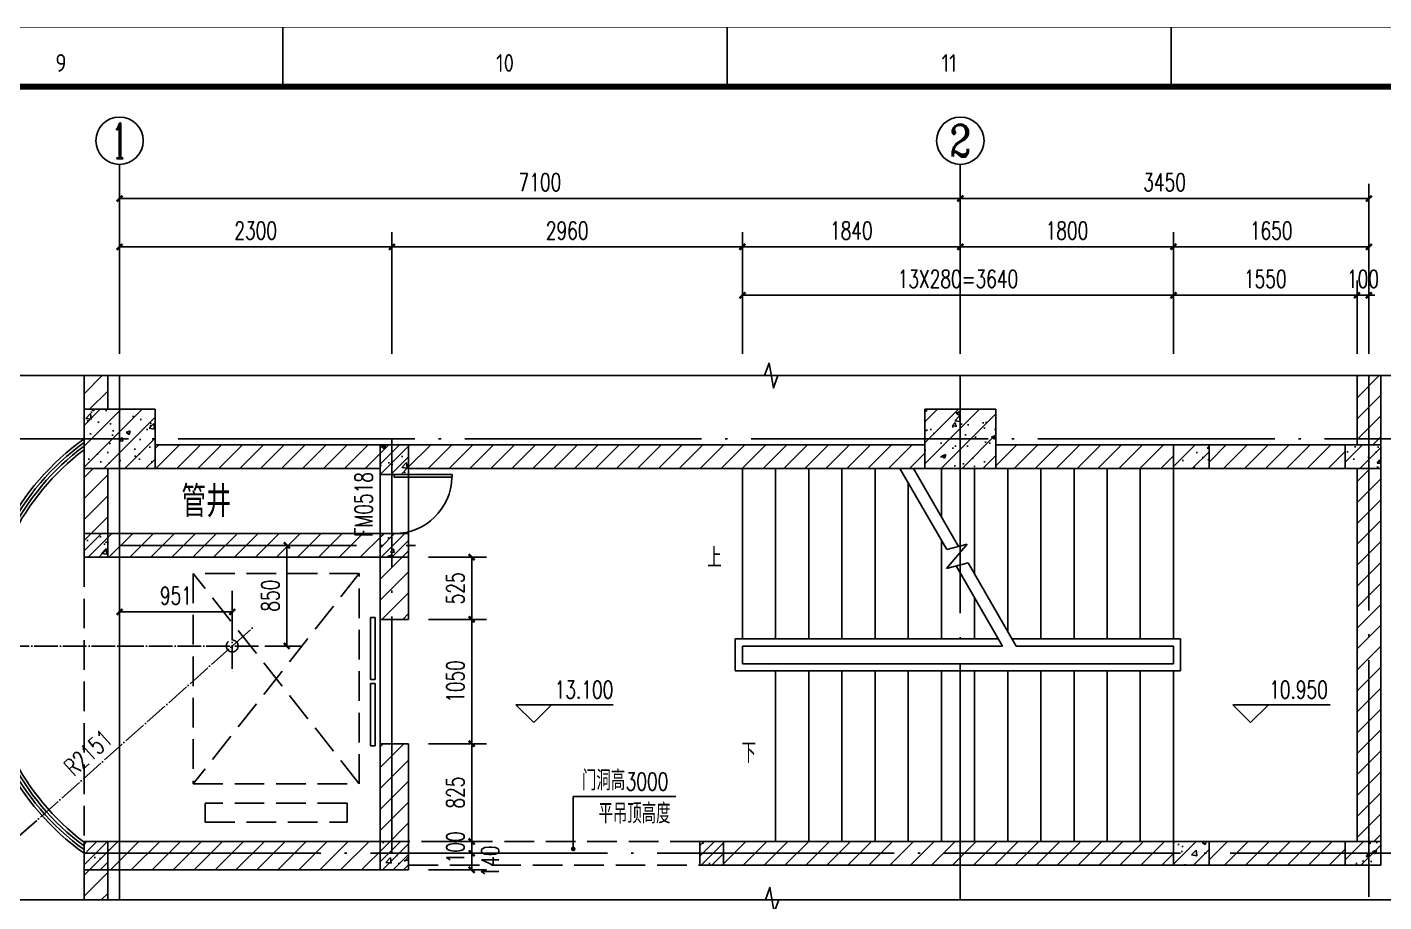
# Model space of a CAD drawing. Extents: x -59142 to 322364, y -122476 to 91021.
# Drawn here: x 171986 to 183443, y -45281 to -37894 of the extents above; entities that cross this region are included whole.
import ezdxf
from ezdxf.enums import TextEntityAlignment as Align

# ---------------------------------------------------------------- set-up
doc = ezdxf.new("R2010")
doc.units = 0
doc.header["$LTSCALE"] = 1000
doc.header["$MEASUREMENT"] = 0
doc.linetypes.add('DASH', pattern=[0.35, 0.25, -0.1])
doc.linetypes.add('DOTE', pattern=[2.42, 2, -0.2, 0.02, -0.2])
for name, color, linetype in [('AXIS', 3, 'Continuous'), ('AXIS_TEXT', 7, 'Continuous'), ('CENTRE LINE', 1, 'DOTE'), ('COLUMN', 255, 'Continuous'), ('DIM_ELEV', 3, 'Continuous'), ('DIM_LEAD', 3, 'Continuous'), ('DIM_SYMB', 3, 'Continuous'), ('DOTE', 1, 'DOTE'), ('PUB_DIM', 3, 'Continuous'), ('PUB_HATCH', 255, 'Continuous'), ('PUB_TEXT', 7, 'Continuous'), ('STAIR', 2, 'Continuous'), ('TEXT', 62, 'Continuous'), ('WALL', 255, 'Continuous'), ('WALL-PARAPET', 9, 'Continuous'), ('WINDOW', 4, 'Continuous'), ('WINDOW_TEXT', 7, 'Continuous')]:
    doc.layers.add(name, color=color, linetype=linetype)
doc.styles.add('_TCH_AXIS', font='COMPLEX', dxfattribs={"bigfont": 'GBCBIG'})
doc.styles.add('_TCH_DIM', font='SIMPLEX', dxfattribs={"bigfont": 'GBCBIG'})
doc.styles.add('_TCH_DIM_T3', font='SIMPLEX', dxfattribs={"width": 0.705882, "bigfont": 'GBCBIG'})
doc.styles.add('_TCH_WINDOW', font='SIMPLEX', dxfattribs={"bigfont": 'GBCBIG'})
doc.styles.add('HZTXT', font='geditxt.shx', dxfattribs={"width": 0.8, "bigfont": 'hztxt1.shx'})
doc.styles.get("Standard").update_dxf_attribs({"font": 'gbenor.shx', "bigfont": 'gbcbig.shx'})
doc.styles.add('TK', font='GEDITXT.SHX', dxfattribs={"width": 0.85, "height": 3.5, "bigfont": 'DXT.SHX'})
doc.dimstyles.new('_TCH_ARCH&&50', dxfattribs={"dimtxt": 148.75, "dimasz": 50, "dimexe": 125, "dimexo": 150, "dimgap": 63.125, "dimtad": 1, "dimdec": 0, "dimzin": 0, "dimdsep": 46, "dimtxsty": '_TCH_DIM_T3', "dimblk": 'ARCHTICK', "dimcen": 0.09, "dimazin": 2, "dimtfac": 1, "dimtdec": 0, "dimtix": 1, "dimtmove": 2, "dimatfit": 3, "dimfxl": 1, "dimtolj": 1, "dimtzin": 0, "dimarcsym": 0})
pattern_1 = [(45, (0, 89.76), (-88.38838, 88.38838), [])]
pattern_2 = [(45, (0, 0), (-88.38835, 88.38835), []), (50, (0, 0), (358.6301, -31.37607), [37.5, -412.5]), (355, (0, 0), (-69.3757, 376.0961), [30, -330]), (100.4514, (29.9, -2.6), (289.2547, 344.7198), [31.8701, -350.57106]), (46.1842, (0, 100), (533.6205, -82.7595), [56.25, -618.75]), (96.6356, (44.47, 93.1), (467.3314, 487.059), [47.8051, -525.8565]), (351.1842, (0, 100), (467.331, 487.0593), [45, -495]), (21, (50, 75), (298.45353, -201.30945), [37.5, -412.5]), (326, (50, 75), (121.6577, 362.575), [30, -330]), (71.4514, (74.87, 58.22), (420.1113, 161.26525), [31.8701, -350.57106]), (37.5, (0, 0), (6.07993, 166.44693), [0, -326, 0, -335, 0, -331.25]), (7.5, (0, 0), (131.53477, 197.20586), [0, -191, 0, -318.5, 0, -126.25]), (327.5, (-111.5, 0), (266.91122, -11.27744), [0, -125, 0, -390, 0, -517.5]), (317.5, (-161.5, 0), (291.59308, 50.0525), [0, -162.5, 0, -259, 0, -367.5])]

# ---------------------------------------------------------------- blocks, each defined once
blk = doc.blocks.new('GEDI_WK_A11')
at = {"color": 3}
for p, q in [((675, 584), (675, 594)), ((750, 584), (750, 594)), ((825, 584), (825, 594))]:
    blk.add_line(p, q, dxfattribs=at)
for points, const_width in [([(0, 0), (1050, 0), (1050, 594), (0, 594)], 0.1), ([(25, 10), (1040, 10), (1040, 584), (25, 584)], 1)]:
    blk.add_lwpolyline(points, close=True, dxfattribs=dict(at, const_width=const_width))
for s, p in [('9', (637.5, 588)), ('10', (712.5, 588)), ('11', (787.5, 588))]:
    blk.add_text(s, height=3, dxfattribs=at).set_placement(p, align=Align.MIDDLE)
blk = doc.blocks.new('A$C024A6866')
blk.add_blockref('GEDI_WK_A11', (0, 0))
at = {"style": 'TK', "width": 0.85}
for tag, height, p in [('PROJECTNAME', 4.75, (985, 44)), ('PHASE', 4, (1027, 44)), ('DRAWINGNAME', 4.75, (995, 31))]:
    blk.add_attdef(tag, text='', height=height, dxfattribs=at).set_placement(p, align=Align.MIDDLE_CENTER)
for tag, p, height in [('APPROVE', (872, 32.75), 3.5), ('DESIGN', (917, 32.75), 3.5), ('REVIEW1', (872, 25.75), 3.5), ('DRAW', (917, 25.75), 3.5), ('REVIEW2', (872, 18.75), 3.5), ('PROPORTION', (917, 18.75), 3.5), ('DRAWINGNUMBER', (967, 18.5), 4), ('CHECK', (872, 11.75), 3.5), ('DATE', (917, 11.75), 3.5), ('VERSION', (1033, 11.75), 3.5)]:
    blk.add_attdef(tag, p, '', height=height, dxfattribs=at)
blk = doc.blocks.new('sgdsg')
at = {"xscale": 50, "yscale": 50, "zscale": 50}
blk.add_blockref('A$C024A6866', (-52500, 0), dxfattribs=at)
blk = doc.blocks.new('_ArchTick')
at = {"color": 0, "linetype": 'ByBlock', "const_width": 0.4}
blk.add_lwpolyline([(-0.5, -0.5), (0.5, 0.5)], dxfattribs=at)
blk = doc.blocks.new('*D151')
at = {"layer": 'Defpoints', "color": 0, "transparency": 16777216}
for p in [(175226, -42370), (175740, -42370), (175226, -42895)]:
    blk.add_point(p, dxfattribs=at)
at = {"layer": 'PUB_DIM', "color": 0, "lineweight": -2, "transparency": 16777216}
for p, q in [((175376, -42370), (175865, -42370)), ((175740, -42895), (175740, -42370)), ((175376, -42895), (175865, -42895))]:
    blk.add_line(p, q, dxfattribs=at)
at = {"layer": 'PUB_DIM', "color": 0, "lineweight": -2, "transparency": 16777216, "xscale": 50, "yscale": 50, "zscale": 50}
for p, rotation in [((175740, -42370), 90), ((175740, -42895), 270)]:
    blk.add_blockref('_ArchTick', p, dxfattribs=dict(at, rotation=rotation))
at = {"layer": 'PUB_DIM', "color": 0, "transparency": 16777216, "insert": (175603, -42633), "char_height": 148.8, "attachment_point": 5, "rotation": 90, "style": '_TCH_DIM_T3'}
blk.add_mtext('\\A1;525', dxfattribs=at)
blk = doc.blocks.new('*D152')
at = {"layer": 'Defpoints', "color": 0, "transparency": 16777216}
for p in [(175226, -42895), (175740, -42895), (175226, -43945)]:
    blk.add_point(p, dxfattribs=at)
at = {"layer": 'PUB_DIM', "color": 0, "lineweight": -2, "transparency": 16777216}
for p, q in [((175376, -42895), (175865, -42895)), ((175740, -43945), (175740, -42895)), ((175376, -43945), (175865, -43945))]:
    blk.add_line(p, q, dxfattribs=at)
at = {"layer": 'PUB_DIM', "color": 0, "lineweight": -2, "transparency": 16777216, "xscale": 50, "yscale": 50, "zscale": 50}
for p, rotation in [((175740, -42895), 90), ((175740, -43945), 270)]:
    blk.add_blockref('_ArchTick', p, dxfattribs=dict(at, rotation=rotation))
at = {"layer": 'PUB_DIM', "color": 0, "transparency": 16777216, "insert": (175603, -43420), "char_height": 148.8, "attachment_point": 5, "rotation": 90, "style": '_TCH_DIM_T3'}
blk.add_mtext('\\A1;1050', dxfattribs=at)
blk = doc.blocks.new('*D153')
at = {"layer": 'Defpoints', "color": 0, "transparency": 16777216}
for p in [(175226, -43945), (175740, -43945), (175226, -44770)]:
    blk.add_point(p, dxfattribs=at)
at = {"layer": 'PUB_DIM', "color": 0, "lineweight": -2, "transparency": 16777216}
for p, q in [((175376, -43945), (175865, -43945)), ((175740, -44770), (175740, -43945)), ((175376, -44770), (175865, -44770))]:
    blk.add_line(p, q, dxfattribs=at)
at = {"layer": 'PUB_DIM', "color": 0, "lineweight": -2, "transparency": 16777216, "xscale": 50, "yscale": 50, "zscale": 50}
for p, rotation in [((175740, -43945), 90), ((175740, -44770), 270)]:
    blk.add_blockref('_ArchTick', p, dxfattribs=dict(at, rotation=rotation))
at = {"layer": 'PUB_DIM', "color": 0, "transparency": 16777216, "insert": (175603, -44358), "char_height": 148.8, "attachment_point": 5, "rotation": 90, "style": '_TCH_DIM_T3'}
blk.add_mtext('\\A1;825', dxfattribs=at)
blk = doc.blocks.new('*D154')
at = {"layer": 'Defpoints', "color": 0, "transparency": 16777216}
for p in [(175226, -44770), (175740, -44770), (175226, -44870)]:
    blk.add_point(p, dxfattribs=at)
at = {"layer": 'PUB_DIM', "color": 0, "lineweight": -2, "transparency": 16777216}
for p, q in [((175376, -44770), (175865, -44770)), ((175740, -44770), (175740, -44720)), ((175740, -44870), (175740, -44770)), ((175376, -44870), (175865, -44870)), ((175740, -44870), (175740, -44920))]:
    blk.add_line(p, q, dxfattribs=at)
at = {"layer": 'PUB_DIM', "color": 0, "lineweight": -2, "transparency": 16777216, "xscale": 50, "yscale": 50, "zscale": 50}
for p, rotation in [((175740, -44770), 270), ((175740, -44870), 90)]:
    blk.add_blockref('_ArchTick', p, dxfattribs=dict(at, rotation=rotation))
at = {"layer": 'PUB_DIM', "color": 0, "transparency": 16777216, "insert": (175603, -44820), "char_height": 148.8, "attachment_point": 5, "rotation": 90, "style": '_TCH_DIM_T3'}
blk.add_mtext('\\A1;100', dxfattribs=at)
blk = doc.blocks.new('*D155')
at = {"layer": 'Defpoints', "color": 0, "transparency": 16777216}
for p in [(175226, -44870), (175740, -44870), (175226, -45010)]:
    blk.add_point(p, dxfattribs=at)
at = {"layer": 'PUB_DIM', "color": 0, "lineweight": -2, "transparency": 16777216}
for p, q in [((175376, -44870), (175865, -44870)), ((175740, -45010), (175740, -44870)), ((175376, -45010), (175865, -45010))]:
    blk.add_line(p, q, dxfattribs=at)
at = {"layer": 'PUB_DIM', "color": 0, "lineweight": -2, "transparency": 16777216, "xscale": 50, "yscale": 50, "zscale": 50}
for p, rotation in [((175740, -44870), 90), ((175740, -45010), 270)]:
    blk.add_blockref('_ArchTick', p, dxfattribs=dict(at, rotation=rotation))
at = {"layer": 'PUB_DIM', "color": 0, "transparency": 16777216, "insert": (175896, -44940), "char_height": 148.8, "attachment_point": 5, "rotation": 90, "style": '_TCH_DIM_T3'}
blk.add_mtext('\\A1;140', dxfattribs=at)
blk = doc.blocks.new('*D613')
at = {"layer": 'Defpoints', "color": 0, "transparency": 16777216}
for p in [(173843, -42270), (174178, -42270), (173843, -43120)]:
    blk.add_point(p, dxfattribs=at)
at = {"layer": 'PUB_DIM', "color": 0, "lineweight": -2, "transparency": 16777216}
for p, q in [((173993, -42270), (174303, -42270)), ((174178, -43120), (174178, -42270)), ((173993, -43120), (174303, -43120))]:
    blk.add_line(p, q, dxfattribs=at)
at = {"layer": 'PUB_DIM', "color": 0, "lineweight": -2, "transparency": 16777216, "xscale": 50, "yscale": 50, "zscale": 50}
for p, rotation in [((174178, -42270), 90), ((174178, -43120), 270)]:
    blk.add_blockref('_ArchTick', p, dxfattribs=dict(at, rotation=rotation))
at = {"layer": 'PUB_DIM', "color": 0, "transparency": 16777216, "insert": (174040, -42695), "char_height": 148.8, "attachment_point": 5, "rotation": 90, "style": '_TCH_DIM_T3'}
blk.add_mtext('\\A1;850', dxfattribs=at)
blk = doc.blocks.new('*D614')
at = {"layer": 'Defpoints', "color": 0, "transparency": 16777216}
for p in [(172766, -42505), (173718, -42505), (173718, -42832)]:
    blk.add_point(p, dxfattribs=at)
at = {"layer": 'PUB_DIM', "color": 0, "lineweight": -2, "transparency": 16777216}
for p, q in [((172766, -42655), (172766, -42957)), ((173718, -42655), (173718, -42957)), ((172766, -42832), (173718, -42832))]:
    blk.add_line(p, q, dxfattribs=at)
at = {"layer": 'PUB_DIM', "color": 0, "lineweight": -2, "transparency": 16777216, "xscale": 50, "yscale": 50, "zscale": 50, "rotation": 180}
blk.add_blockref('_ArchTick', (172766, -42832), dxfattribs=at)
at = {"layer": 'PUB_DIM', "color": 0, "lineweight": -2, "transparency": 16777216, "xscale": 50, "yscale": 50, "zscale": 50}
blk.add_blockref('_ArchTick', (173718, -42832), dxfattribs=at)
at = {"layer": 'PUB_DIM', "color": 0, "transparency": 16777216, "insert": (173242, -42695), "char_height": 148.8, "attachment_point": 5, "style": '_TCH_DIM_T3'}
blk.add_mtext('\\A1;951', dxfattribs=at)
blk = doc.blocks.new('*D618')
at = {"layer": 'AXIS', "color": 0, "lineweight": -2, "transparency": 16777216}
for p, q in [((178026, -40652), (178026, -40033)), ((181666, -40652), (181666, -40033)), ((178026, -40158), (181666, -40158))]:
    blk.add_line(p, q, dxfattribs=at)
at = {"layer": 'Defpoints', "color": 0, "transparency": 16777216}
for p in [(181666, -40158), (178026, -40802), (181666, -40802)]:
    blk.add_point(p, dxfattribs=at)
at = {"layer": 'AXIS', "color": 0, "lineweight": -2, "transparency": 16777216, "xscale": 50, "yscale": 50, "zscale": 50, "rotation": 180}
blk.add_blockref('_ArchTick', (178026, -40158), dxfattribs=at)
at = {"layer": 'AXIS', "color": 0, "lineweight": -2, "transparency": 16777216, "xscale": 50, "yscale": 50, "zscale": 50}
blk.add_blockref('_ArchTick', (181666, -40158), dxfattribs=at)
at = {"layer": 'AXIS', "color": 0, "transparency": 16777216, "insert": (179846, -40020), "char_height": 148.75, "attachment_point": 5, "style": '_TCH_DIM_T3'}
blk.add_mtext('\\A1;13X280=3640', dxfattribs=at)
blk = doc.blocks.new('*D619')
at = {"layer": 'AXIS', "color": 0, "lineweight": -2, "transparency": 16777216}
for p, q in [((181666, -40652), (181666, -40033)), ((183216, -40652), (183216, -40033)), ((181666, -40158), (183216, -40158))]:
    blk.add_line(p, q, dxfattribs=at)
at = {"layer": 'Defpoints', "color": 0, "transparency": 16777216}
for p in [(183216, -40158), (181666, -40802), (183216, -40802)]:
    blk.add_point(p, dxfattribs=at)
at = {"layer": 'AXIS', "color": 0, "lineweight": -2, "transparency": 16777216, "xscale": 50, "yscale": 50, "zscale": 50, "rotation": 180}
blk.add_blockref('_ArchTick', (181666, -40158), dxfattribs=at)
at = {"layer": 'AXIS', "color": 0, "lineweight": -2, "transparency": 16777216, "xscale": 50, "yscale": 50, "zscale": 50}
blk.add_blockref('_ArchTick', (183216, -40158), dxfattribs=at)
at = {"layer": 'AXIS', "color": 0, "transparency": 16777216, "insert": (182441, -40020), "char_height": 148.8, "attachment_point": 5, "style": '_TCH_DIM_T3'}
blk.add_mtext('\\A1;1550', dxfattribs=at)
blk = doc.blocks.new('*D620')
at = {"layer": 'AXIS', "color": 0, "lineweight": -2, "transparency": 16777216}
for p, q in [((183216, -40652), (183216, -40033)), ((183316, -40652), (183316, -40033)), ((183216, -40158), (183166, -40158)), ((183216, -40158), (183316, -40158)), ((183316, -40158), (183366, -40158))]:
    blk.add_line(p, q, dxfattribs=at)
at = {"layer": 'Defpoints', "color": 0, "transparency": 16777216}
for p in [(183316, -40158), (183216, -40802), (183316, -40802)]:
    blk.add_point(p, dxfattribs=at)
at = {"layer": 'AXIS', "color": 0, "lineweight": -2, "transparency": 16777216, "xscale": 50, "yscale": 50, "zscale": 50}
blk.add_blockref('_ArchTick', (183216, -40158), dxfattribs=at)
at = {"layer": 'AXIS', "color": 0, "lineweight": -2, "transparency": 16777216, "xscale": 50, "yscale": 50, "zscale": 50, "rotation": 180}
blk.add_blockref('_ArchTick', (183316, -40158), dxfattribs=at)
at = {"layer": 'AXIS', "color": 0, "transparency": 16777216, "insert": (183266, -40020), "char_height": 148.8, "attachment_point": 5, "style": '_TCH_DIM_T3'}
blk.add_mtext('\\A1;100', dxfattribs=at)
blk = doc.blocks.new('*D638')
at = {"layer": 'AXIS', "color": 0, "lineweight": -2, "transparency": 16777216}
for p, q in [((172766, -40652), (172766, -39624)), ((175066, -40652), (175066, -39624)), ((172766, -39749), (175066, -39749))]:
    blk.add_line(p, q, dxfattribs=at)
at = {"layer": 'Defpoints', "color": 0, "transparency": 16777216}
for p in [(175066, -39749), (172766, -40802), (175066, -40802)]:
    blk.add_point(p, dxfattribs=at)
at = {"layer": 'AXIS', "color": 0, "lineweight": -2, "transparency": 16777216, "xscale": 50, "yscale": 50, "zscale": 50, "rotation": 180}
blk.add_blockref('_ArchTick', (172766, -39749), dxfattribs=at)
at = {"layer": 'AXIS', "color": 0, "lineweight": -2, "transparency": 16777216, "xscale": 50, "yscale": 50, "zscale": 50}
blk.add_blockref('_ArchTick', (175066, -39749), dxfattribs=at)
at = {"layer": 'AXIS', "color": 0, "transparency": 16777216, "insert": (173916, -39612), "char_height": 148.8, "attachment_point": 5, "style": '_TCH_DIM_T3'}
blk.add_mtext('\\A1;2300', dxfattribs=at)
blk = doc.blocks.new('*D639')
at = {"layer": 'AXIS', "color": 0, "lineweight": -2, "transparency": 16777216}
for p, q in [((175066, -40652), (175066, -39624)), ((178026, -40652), (178026, -39624)), ((175066, -39749), (178026, -39749))]:
    blk.add_line(p, q, dxfattribs=at)
at = {"layer": 'Defpoints', "color": 0, "transparency": 16777216}
for p in [(178026, -39749), (175066, -40802), (178026, -40802)]:
    blk.add_point(p, dxfattribs=at)
at = {"layer": 'AXIS', "color": 0, "lineweight": -2, "transparency": 16777216, "xscale": 50, "yscale": 50, "zscale": 50, "rotation": 180}
blk.add_blockref('_ArchTick', (175066, -39749), dxfattribs=at)
at = {"layer": 'AXIS', "color": 0, "lineweight": -2, "transparency": 16777216, "xscale": 50, "yscale": 50, "zscale": 50}
blk.add_blockref('_ArchTick', (178026, -39749), dxfattribs=at)
at = {"layer": 'AXIS', "color": 0, "transparency": 16777216, "insert": (176546, -39612), "char_height": 148.8, "attachment_point": 5, "style": '_TCH_DIM_T3'}
blk.add_mtext('\\A1;2960', dxfattribs=at)
blk = doc.blocks.new('*D640')
at = {"layer": 'AXIS', "color": 0, "lineweight": -2, "transparency": 16777216}
for p, q in [((178026, -40652), (178026, -39624)), ((179866, -40652), (179866, -39624)), ((178026, -39749), (179866, -39749))]:
    blk.add_line(p, q, dxfattribs=at)
at = {"layer": 'Defpoints', "color": 0, "transparency": 16777216}
for p in [(179866, -39749), (178026, -40802), (179866, -40802)]:
    blk.add_point(p, dxfattribs=at)
at = {"layer": 'AXIS', "color": 0, "lineweight": -2, "transparency": 16777216, "xscale": 50, "yscale": 50, "zscale": 50, "rotation": 180}
blk.add_blockref('_ArchTick', (178026, -39749), dxfattribs=at)
at = {"layer": 'AXIS', "color": 0, "lineweight": -2, "transparency": 16777216, "xscale": 50, "yscale": 50, "zscale": 50}
blk.add_blockref('_ArchTick', (179866, -39749), dxfattribs=at)
at = {"layer": 'AXIS', "color": 0, "transparency": 16777216, "insert": (178946, -39612), "char_height": 148.8, "attachment_point": 5, "style": '_TCH_DIM_T3'}
blk.add_mtext('\\A1;1840', dxfattribs=at)
blk = doc.blocks.new('*D641')
at = {"layer": 'AXIS', "color": 0, "lineweight": -2, "transparency": 16777216}
for p, q in [((179866, -40652), (179866, -39624)), ((181666, -40652), (181666, -39624)), ((179866, -39749), (181666, -39749))]:
    blk.add_line(p, q, dxfattribs=at)
at = {"layer": 'Defpoints', "color": 0, "transparency": 16777216}
for p in [(181666, -39749), (179866, -40802), (181666, -40802)]:
    blk.add_point(p, dxfattribs=at)
at = {"layer": 'AXIS', "color": 0, "lineweight": -2, "transparency": 16777216, "xscale": 50, "yscale": 50, "zscale": 50, "rotation": 180}
blk.add_blockref('_ArchTick', (179866, -39749), dxfattribs=at)
at = {"layer": 'AXIS', "color": 0, "lineweight": -2, "transparency": 16777216, "xscale": 50, "yscale": 50, "zscale": 50}
blk.add_blockref('_ArchTick', (181666, -39749), dxfattribs=at)
at = {"layer": 'AXIS', "color": 0, "transparency": 16777216, "insert": (180766, -39612), "char_height": 148.8, "attachment_point": 5, "style": '_TCH_DIM_T3'}
blk.add_mtext('\\A1;1800', dxfattribs=at)
blk = doc.blocks.new('*D642')
at = {"layer": 'AXIS', "color": 0, "lineweight": -2, "transparency": 16777216}
for p, q in [((181666, -40652), (181666, -39624)), ((183316, -40652), (183316, -39624)), ((181666, -39749), (183316, -39749))]:
    blk.add_line(p, q, dxfattribs=at)
at = {"layer": 'Defpoints', "color": 0, "transparency": 16777216}
for p in [(183316, -39749), (181666, -40802), (183316, -40802)]:
    blk.add_point(p, dxfattribs=at)
at = {"layer": 'AXIS', "color": 0, "lineweight": -2, "transparency": 16777216, "xscale": 50, "yscale": 50, "zscale": 50, "rotation": 180}
blk.add_blockref('_ArchTick', (181666, -39749), dxfattribs=at)
at = {"layer": 'AXIS', "color": 0, "lineweight": -2, "transparency": 16777216, "xscale": 50, "yscale": 50, "zscale": 50}
blk.add_blockref('_ArchTick', (183316, -39749), dxfattribs=at)
at = {"layer": 'AXIS', "color": 0, "transparency": 16777216, "insert": (182491, -39612), "char_height": 148.8, "attachment_point": 5, "style": '_TCH_DIM_T3'}
blk.add_mtext('\\A1;1650', dxfattribs=at)
blk = doc.blocks.new('*D643')
at = {"layer": 'AXIS', "color": 0, "lineweight": -2, "transparency": 16777216}
for p, q in [((172766, -40144), (172766, -39216)), ((179866, -40144), (179866, -39216)), ((172766, -39341), (179866, -39341))]:
    blk.add_line(p, q, dxfattribs=at)
at = {"layer": 'Defpoints', "color": 0, "transparency": 16777216}
for p in [(179866, -39341), (172766, -40294), (179866, -40294)]:
    blk.add_point(p, dxfattribs=at)
at = {"layer": 'AXIS', "color": 0, "lineweight": -2, "transparency": 16777216, "xscale": 50, "yscale": 50, "zscale": 50, "rotation": 180}
blk.add_blockref('_ArchTick', (172766, -39341), dxfattribs=at)
at = {"layer": 'AXIS', "color": 0, "lineweight": -2, "transparency": 16777216, "xscale": 50, "yscale": 50, "zscale": 50}
blk.add_blockref('_ArchTick', (179866, -39341), dxfattribs=at)
at = {"layer": 'AXIS', "color": 0, "transparency": 16777216, "insert": (176316, -39203), "char_height": 148.8, "attachment_point": 5, "style": '_TCH_DIM_T3'}
blk.add_mtext('\\A1;7100', dxfattribs=at)
blk = doc.blocks.new('*D644')
at = {"layer": 'AXIS', "color": 0, "lineweight": -2, "transparency": 16777216}
for p, q in [((179866, -40144), (179866, -39216)), ((183316, -40144), (183316, -39216)), ((179866, -39341), (183316, -39341))]:
    blk.add_line(p, q, dxfattribs=at)
at = {"layer": 'Defpoints', "color": 0, "transparency": 16777216}
for p in [(183316, -39341), (179866, -40294), (183316, -40294)]:
    blk.add_point(p, dxfattribs=at)
at = {"layer": 'AXIS', "color": 0, "lineweight": -2, "transparency": 16777216, "xscale": 50, "yscale": 50, "zscale": 50, "rotation": 180}
blk.add_blockref('_ArchTick', (179866, -39341), dxfattribs=at)
at = {"layer": 'AXIS', "color": 0, "lineweight": -2, "transparency": 16777216, "xscale": 50, "yscale": 50, "zscale": 50}
blk.add_blockref('_ArchTick', (183316, -39341), dxfattribs=at)
at = {"layer": 'AXIS', "color": 0, "transparency": 16777216, "insert": (181591, -39203), "char_height": 148.8, "attachment_point": 5, "style": '_TCH_DIM_T3'}
blk.add_mtext('\\A1;3450', dxfattribs=at)

msp = doc.modelspace()

# ---------------------------------------------------------------- hatches: boundary and pattern name
at = {"layer": 'PUB_HATCH'}
h = msp.add_hatch(dxfattribs=at)
h.set_pattern_fill('普通砖', color=256, scale=50, style=0)
h.set_pattern_definition(pattern_1)
h.paths.add_polyline_path([(172466.2, -41120.4), (172666.2, -41120.4), (172666.2, -40836), (172466.2, -40836)])
h = msp.add_hatch(dxfattribs=at)
h.set_pattern_fill('普通砖', color=256, scale=50, style=0)
h.set_pattern_definition(pattern_1)
h.paths.add_polyline_path([(183216.2, -41420.4), (183416.2, -41420.4), (183416.2, -40836), (183216.2, -40836)])
h = msp.add_hatch(dxfattribs=at)
h.set_pattern_fill('钢筋混凝土', color=256, scale=50, style=0)
h.set_pattern_definition(pattern_2)
h.paths.add_polyline_path([(172466.2, -41620.4), (173066.2, -41620.4), (173066.2, -41120.4), (172466.2, -41120.4)])
h = msp.add_hatch(dxfattribs=at)
h.set_pattern_fill('钢筋混凝土', color=256, scale=50, style=0)
h.set_pattern_definition(pattern_2)
h.paths.add_polyline_path([(179566.2, -41620.4), (180166.2, -41620.4), (180166.2, -41120.4), (179566.2, -41120.4)])
h = msp.add_hatch(dxfattribs=at)
h.set_pattern_fill('普通砖', color=256, scale=50, style=0)
h.set_pattern_definition(pattern_1)
h.paths.add_polyline_path([(173066.2, -41420.4), (173066.2, -41620.4), (172666.2, -41620.4), (174966.2, -41620.4), (175079.6, -41553.8), (175066.2, -41420.4)])
h = msp.add_hatch(dxfattribs=at)
h.set_pattern_fill('钢筋混凝土', color=256, scale=50, style=0)
h.set_pattern_definition(pattern_2)
h.paths.add_polyline_path([(174966.2, -41420.4), (174966.2, -41670.4), (175206.2, -41670.4), (175206.2, -41420.4)])
h = msp.add_hatch(dxfattribs=at)
h.set_pattern_fill('普通砖', color=256, scale=50, style=0)
h.set_pattern_definition(pattern_1)
h.paths.add_polyline_path([(179866.2, -41620.4), (179566.2, -41620.4), (179566.2, -41420.4), (175066.2, -41420.4), (175079.6, -41553.8), (175206.2, -41620.4)])
h = msp.add_hatch(dxfattribs=at)
h.set_pattern_fill('普通砖', color=256, scale=50, style=0)
h.set_pattern_definition(pattern_1)
h.paths.add_polyline_path([(181666.2, -41620.4), (181666.2, -41420.4), (180166.2, -41420.4), (180166.2, -41620.4)])
h = msp.add_hatch(dxfattribs=at)
h.set_pattern_fill('钢筋混凝土', color=256, scale=50, style=0)
h.set_pattern_definition(pattern_2)
h.paths.add_polyline_path([(181666.2, -41620.4), (181966.2, -41620.4), (181966.2, -41420.4), (181666.2, -41420.4)])
h = msp.add_hatch(dxfattribs=at)
h.set_pattern_fill('普通砖', color=256, scale=50, style=0)
h.set_pattern_definition(pattern_1)
h.paths.add_polyline_path([(183116.2, -41620.4), (183116.2, -41420.4), (181966.2, -41420.4), (181966.2, -41620.4)])
h = msp.add_hatch(dxfattribs=at)
h.set_pattern_fill('钢筋混凝土', color=256, scale=50, style=0)
h.set_pattern_definition(pattern_2)
h.paths.add_polyline_path([(183116.2, -41620.4), (183416.2, -41620.4), (183416.2, -41420.4), (183116.2, -41420.4)])
h = msp.add_hatch(dxfattribs=at)
h.set_pattern_fill('普通砖', color=256, scale=50, style=0)
h.set_pattern_definition(pattern_1)
h.paths.add_polyline_path([(174966.2, -41620.4), (174966.2, -41670.4), (175206.2, -41670.4), (175206.2, -41620.4), (175079.6, -41553.8)])
h = msp.add_hatch(dxfattribs=at)
h.set_pattern_fill('普通砖', color=256, scale=50, style=0)
h.set_pattern_definition(pattern_1)
h.paths.add_polyline_path([(172666.2, -41620.4), (172466.2, -41620.4), (172466.2, -42370.4), (172666.2, -42170.4)])
h = msp.add_hatch(dxfattribs=at)
h.set_pattern_fill('普通砖', color=256, scale=50, style=0)
h.set_pattern_definition(pattern_1)
h.paths.add_polyline_path([(183416.2, -41620.4), (183216.2, -41620.4), (183216.2, -44770.4), (183416.2, -44770.4)])
h = msp.add_hatch(dxfattribs=at)
h.set_pattern_fill('普通砖', color=256, scale=50, style=0)
h.set_pattern_definition(pattern_1)
h.paths.add_polyline_path([(172666.2, -42170.4), (172466.2, -42370.4), (174966.2, -42370.4), (175046.2, -42270.4), (174966.2, -42170.4)])
h = msp.add_hatch(dxfattribs=at)
h.set_pattern_fill('钢筋混凝土', color=256, scale=50, style=0)
h.set_pattern_definition(pattern_2)
h.paths.add_polyline_path([(172666.2, -42170.4), (172466.2, -42170.4), (172466.2, -42370.4), (172666.2, -42370.4)])
h = msp.add_hatch(dxfattribs=at)
h.set_pattern_fill('普通砖', color=256, scale=50, style=0)
h.set_pattern_definition(pattern_1)
h.paths.add_polyline_path([(175206.2, -42270.4), (175206.2, -42170.4), (174966.2, -42170.4), (175046.2, -42270.4)])
h = msp.add_hatch(dxfattribs=at)
h.set_pattern_fill('钢筋混凝土', color=256, scale=50, style=0)
h.set_pattern_definition(pattern_2)
h.paths.add_polyline_path([(175206.2, -42370.4), (175206.2, -42170.4), (174966.2, -42170.4), (174966.2, -42370.4)])
h = msp.add_hatch(dxfattribs=at)
h.set_pattern_fill('普通砖', color=256, scale=50, style=0)
h.set_pattern_definition(pattern_1)
h.paths.add_polyline_path([(174966.2, -42370.4), (174966.2, -42895.4), (175206.2, -42895.4), (175206.2, -42270.4), (175046.2, -42270.4)])
h = msp.add_hatch(dxfattribs=at)
h.set_pattern_fill('普通砖', color=256, scale=50, style=0)
h.set_pattern_definition(pattern_1)
h.paths.add_polyline_path([(175206.2, -45010.4), (175206.2, -43945.4), (174966.2, -43945.4), (174966.2, -44770.4)])
h = msp.add_hatch(dxfattribs=at)
h.set_pattern_fill('普通砖', color=256, scale=50, style=0)
h.set_pattern_definition(pattern_1)
h.paths.add_polyline_path([(175206.2, -45010.4), (174966.2, -44770.4), (172466.2, -44770.4), (172666.2, -45010.4)])
h = msp.add_hatch(dxfattribs=at)
h.set_pattern_fill('普通砖', color=256, scale=50, style=0)
h.set_pattern_definition(pattern_1)
h.paths.add_polyline_path([(172666.2, -45010.4), (172466.2, -44770.4), (172466.2, -45264), (172666.2, -45264)])
h = msp.add_hatch(dxfattribs=at)
h.set_pattern_fill('钢筋混凝土', color=256, scale=50, style=0)
h.set_pattern_definition(pattern_2)
h.paths.add_polyline_path([(172666.2, -45010.4), (172666.2, -44770.4), (172466.2, -44770.4), (172466.2, -45010.4)])
h = msp.add_hatch(dxfattribs=at)
h.set_pattern_fill('钢筋混凝土', color=256, scale=50, style=0)
h.set_pattern_definition(pattern_2)
h.paths.add_polyline_path([(174966.2, -45010.4), (175206.2, -45010.4), (175206.2, -44770.4), (174966.2, -44770.4)])
h = msp.add_hatch(dxfattribs=at)
h.set_pattern_fill('钢筋混凝土', color=256, scale=50, style=0)
h.set_pattern_definition(pattern_2)
h.paths.add_polyline_path([(177666.2, -44770.4), (177666.2, -44970.4), (177866.2, -44970.4), (177866.2, -44770.4)])
h = msp.add_hatch(dxfattribs=at)
h.set_pattern_fill('普通砖', color=256, scale=50, style=0)
h.set_pattern_definition(pattern_1)
h.paths.add_polyline_path([(181816.2, -44970.4), (181666.2, -44970.4), (181666.2, -44770.4), (177666.2, -44770.4), (177666.2, -44970.4)])
h = msp.add_hatch(dxfattribs=at)
h.set_pattern_fill('钢筋混凝土', color=256, scale=50, style=0)
h.set_pattern_definition(pattern_2)
h.paths.add_polyline_path([(181666.2, -44970.4), (181966.2, -44970.4), (181966.2, -44770.4), (181666.2, -44770.4)])
h = msp.add_hatch(dxfattribs=at)
h.set_pattern_fill('普通砖', color=256, scale=50, style=0)
h.set_pattern_definition(pattern_1)
h.paths.add_polyline_path([(181966.2, -44770.4), (181966.2, -44970.4), (181816.2, -44970.4), (183116.2, -44970.4), (183116.2, -44770.4)])
h = msp.add_hatch(dxfattribs=at)
h.set_pattern_fill('钢筋混凝土', color=256, scale=50, style=0)
h.set_pattern_definition(pattern_2)
h.paths.add_polyline_path([(183116.2, -44970.4), (183416.2, -44970.4), (183416.2, -44770.4), (183116.2, -44770.4)])

# ---------------------------------------------------------------- linework, layer by layer
at = {"layer": 'AXIS'}
for p, q in [((172766.2, -39994), (172766.2, -39052.5)), ((179866.2, -39994), (179866.2, -39052.5))]:
    msp.add_line(p, q, dxfattribs=at)
for centre in [(172766.2, -38852.5), (179866.2, -38852.5)]:
    msp.add_circle(centre, 200, dxfattribs=at)
at = {"layer": 'CENTRE LINE'}
for p, q in [((172766.2, -42270.4), (175266.2, -42270.4)), ((172466.2, -44870.4), (184152.5, -44870.4))]:
    msp.add_line(p, q, dxfattribs=at)
at = {"layer": 'CENTRE LINE', "ltscale": 0.1}
for p, q in [((171736.6, -44888.2), (173904.2, -42954)), ((173717.6, -42870.4), (173717.6, -43333.4)), ((173939.5, -43120.4), (171062, -43120.4))]:
    msp.add_line(p, q, dxfattribs=at)
at = {"layer": 'CENTRE LINE'}
for points in [[(183316.2, -45239), (183316.2, -40836)], [(175066.2, -44870.4), (175066.2, -41370.4)]]:
    msp.add_lwpolyline(points, dxfattribs=at)
at = {"layer": 'CENTRE LINE', "ltscale": 0.1}
msp.add_circle((173717.6, -43120.4), 50, dxfattribs=at)
at = {"layer": 'COLUMN'}
for p, q in [((173066.2, -41120.4), (172466.2, -41120.4)), ((172466.2, -41120.4), (172466.2, -41620.4)), ((173066.2, -41620.4), (173066.2, -41120.4)), ((180166.2, -41120.4), (179566.2, -41120.4)), ((179566.2, -41120.4), (179566.2, -41620.4)), ((180166.2, -41620.4), (180166.2, -41120.4)), ((174966.2, -41420.4), (174966.2, -41670.4)), ((175206.2, -41420.4), (174966.2, -41420.4)), ((175206.2, -41670.4), (175206.2, -41420.4)), ((181966.2, -41420.4), (181666.2, -41420.4)), ((181666.2, -41420.4), (181666.2, -41620.4)), ((181966.2, -41620.4), (181966.2, -41420.4)), ((183416.2, -41420.4), (183116.2, -41420.4)), ((183116.2, -41420.4), (183116.2, -41620.4)), ((183416.2, -41620.4), (183416.2, -41420.4)), ((172466.2, -41620.4), (173066.2, -41620.4)), ((174966.2, -41670.4), (175206.2, -41670.4)), ((179566.2, -41620.4), (180166.2, -41620.4)), ((181666.2, -41620.4), (181966.2, -41620.4)), ((183116.2, -41620.4), (183416.2, -41620.4)), ((172666.2, -42170.4), (172466.2, -42170.4)), ((172466.2, -42170.4), (172466.2, -42370.4)), ((172666.2, -42370.4), (172666.2, -42170.4)), ((175206.2, -42170.4), (174966.2, -42170.4)), ((174966.2, -42170.4), (174966.2, -42370.4)), ((175206.2, -42370.4), (175206.2, -42170.4)), ((172466.2, -42370.4), (172666.2, -42370.4)), ((174966.2, -42370.4), (175206.2, -42370.4)), ((172666.2, -44770.4), (172466.2, -44770.4)), ((172466.2, -44770.4), (172466.2, -45010.4)), ((172666.2, -45010.4), (172666.2, -44770.4)), ((175206.2, -44770.4), (174966.2, -44770.4)), ((174966.2, -44770.4), (174966.2, -45010.4)), ((175206.2, -45010.4), (175206.2, -44770.4)), ((177666.2, -44770.4), (177666.2, -44970.4)), ((177866.2, -44770.4), (177666.2, -44770.4)), ((177866.2, -44970.4), (177866.2, -44770.4)), ((181966.2, -44770.4), (181666.2, -44770.4)), ((181666.2, -44770.4), (181666.2, -44970.4)), ((181966.2, -44970.4), (181966.2, -44770.4)), ((183416.2, -44770.4), (183116.2, -44770.4)), ((183116.2, -44770.4), (183116.2, -44970.4)), ((183416.2, -44970.4), (183416.2, -44770.4)), ((172466.2, -45010.4), (172666.2, -45010.4)), ((174966.2, -45010.4), (175206.2, -45010.4)), ((177666.2, -44970.4), (177866.2, -44970.4)), ((181666.2, -44970.4), (181966.2, -44970.4)), ((183116.2, -44970.4), (183416.2, -44970.4))]:
    msp.add_line(p, q, dxfattribs=at)
at = {"layer": 'DIM_ELEV'}
for p, q in [((176264.1, -43765.5), (176114.1, -43615.5)), ((176114.1, -43615.5), (176935.6, -43615.5)), ((176264.1, -43765.5), (176414.1, -43615.5)), ((182318, -43765.5), (182168, -43615.5)), ((182168, -43615.5), (182989.5, -43615.5)), ((182318, -43765.5), (182468, -43615.5))]:
    msp.add_line(p, q, dxfattribs=at)
at = {"layer": 'DIM_LEAD'}
for p, q in [((176597, -44833.2), (176597, -44391.5)), ((176597, -44391.5), (177462.9, -44391.5))]:
    msp.add_line(p, q, dxfattribs=at)
at = {"layer": 'DIM_LEAD', "const_width": 20}
msp.add_lwpolyline([(176597, -44843.2, 1), (176597, -44823.2, 1)], format="xyb", close=True, dxfattribs=at)
at = {"layer": 'DIM_SYMB'}
for points in [[(172085, -40836), (178212.5, -40836), (178250.7, -40731), (178287.7, -40941), (178325, -40836), (184452.5, -40836)], [(172100, -45264), (178220, -45264), (178258.2, -45159), (178295.2, -45369), (178332.5, -45264), (184452.5, -45264)]]:
    msp.add_lwpolyline(points, dxfattribs=at)
for points in [[(177886.2, -42370.4, 0, 0, 0), (179556.2, -42370.4, 40, 0, 0), (179706.2, -42370.4, 0, 0, 0)], [(178166.2, -44020.4, 0, 0, 0), (182441.2, -44020.4, 0, 0, 0), (182441.2, -42370.4, 0, 0, 0), (180136.2, -42370.4, 40, 0, 0), (179986.2, -42370.4, 0, 0, 0)]]:
    msp.add_lwpolyline(points, format="xyseb", dxfattribs=at)
at = {"layer": 'DOTE'}
msp.add_line((170840.8, -41370.4), (184152.5, -41370.4), dxfattribs=at)
for points in [[(172766.2, -45264), (172766.2, -40836)], [(179866.2, -45264), (179866.2, -40836)]]:
    msp.add_lwpolyline(points, dxfattribs=at)
at = {"layer": 'PUB_DIM'}
msp.add_lwpolyline([(172766.2, -43969.4, 0, 0, 0), (172187, -44486.2, 33, 0, 0), (172112.4, -44552.8, 0, 0, 0)], format="xyseb", dxfattribs=at)
at = {"layer": 'STAIR'}
for p, q in [((178026.2, -41620.4), (179355.5, -41620.4)), ((178026.2, -41620.4), (178026.2, -43060.4)), ((178306.2, -41620.4), (178306.2, -43060.4)), ((178586.2, -41620.4), (178586.2, -43060.4)), ((178866.2, -41620.4), (178866.2, -43060.4)), ((179146.2, -41620.4), (179146.2, -43060.4)), ((179355.5, -41620.4), (179751.3, -42306)), ((179471, -41620.4), (181666.2, -41620.4)), ((179471, -41620.4), (179851.3, -42279.2)), ((179706.2, -41620.4), (179706.2, -42027.9)), ((179986.2, -41620.4), (179986.2, -42512.9)), ((180266.2, -41620.4), (180266.2, -42997.9)), ((180546.2, -41620.4), (180546.2, -43060.4)), ((180826.2, -41620.4), (180826.2, -43060.4)), ((181106.2, -41620.4), (181106.2, -43060.4)), ((181386.2, -41620.4), (181386.2, -43060.4)), ((181666.2, -41620.4), (181666.2, -43060.4)), ((183216.2, -41620.4), (181666.2, -41620.4)), ((181666.2, -41620.4), (181666.2, -43060.4)), ((183216.2, -44770.4), (183216.2, -41620.4)), ((179426.2, -41743), (179426.2, -43060.4)), ((179706.2, -42227.9), (179706.2, -43060.4)), ((179923.7, -42259.8), (179750.8, -42465.9)), ((179751.3, -42306), (179923.7, -42259.8)), ((172766.2, -42370.7), (172766.2, -44770.4)), ((179750.8, -42465.9), (179931.2, -42417.6)), ((179831.2, -42444.3), (180221.5, -43120.4)), ((179931.2, -42417.6), (180337, -43120.4)), ((179986.2, -42712.9), (179986.2, -43060.4)), ((177966.2, -43330.4), (177966.2, -43060.4)), ((177966.2, -43060.4), (180186.9, -43060.4)), ((180302.3, -43060.4), (181726.2, -43060.4)), ((181726.2, -43060.4), (181726.2, -43330.4)), ((178026.2, -43120.4), (180221.5, -43120.4)), ((178026.2, -43270.4), (178026.2, -43120.4)), ((178026.2, -43120.4), (180221.5, -43120.4)), ((178026.2, -43270.4), (178026.2, -43120.4)), ((180337, -43120.4), (181666.2, -43120.4)), ((180337, -43120.4), (181666.2, -43120.4)), ((181666.2, -43120.4), (181666.2, -43270.4)), ((181666.2, -43120.4), (181666.2, -43270.4)), ((181666.2, -43270.4), (178026.2, -43270.4)), ((181666.2, -43270.4), (178306.2, -43270.4)), ((181726.2, -43330.4), (177966.2, -43330.4)), ((178306.2, -44770.4), (178306.2, -43330.4)), ((178586.2, -44770.4), (178586.2, -43330.4)), ((178866.2, -44770.4), (178866.2, -43330.4)), ((179146.2, -44770.4), (179146.2, -43330.4)), ((179426.2, -44770.4), (179426.2, -43330.4)), ((179706.2, -44770.4), (179706.2, -43330.4)), ((179986.2, -44770.4), (179986.2, -43330.4)), ((180266.2, -44770.4), (180266.2, -43330.4)), ((180546.2, -44770.4), (180546.2, -43330.4)), ((180826.2, -44770.4), (180826.2, -43330.4)), ((181106.2, -44770.4), (181106.2, -43330.4)), ((181386.2, -44770.4), (181386.2, -43330.4)), ((181666.2, -44770.4), (181666.2, -43330.4)), ((181666.2, -43330.4), (181666.2, -44770.4)), ((181666.2, -44770.4), (178306.2, -44770.4)), ((181966.2, -44770.4), (183116.2, -44770.4))]:
    msp.add_line(p, q, dxfattribs=at)
at = {"layer": 'STAIR', "color": 251, "linetype": 'DASH'}
msp.add_line((172466.2, -42370.7), (172466.2, -44770.4), dxfattribs=at)
at = {"layer": 'STAIR', "linetype": 'DASH'}
for p, q in [((174788.7, -42507.9), (173388.7, -42507.9)), ((173388.7, -42507.9), (173388.7, -44283.5)), ((174788.7, -44283.5), (173388.7, -42507.9)), ((174788.7, -42507.9), (173388.7, -44283.5)), ((174788.7, -44283.5), (174788.7, -42507.9)), ((173388.7, -44283.5), (174788.7, -44283.5)), ((174688.7, -44446), (173488.7, -44446)), ((173488.7, -44446), (173488.7, -44608.5)), ((174688.7, -44608.5), (174688.7, -44446)), ((173488.7, -44608.5), (174688.7, -44608.5))]:
    msp.add_line(p, q, dxfattribs=at)
at = {"layer": 'TEXT'}
msp.add_lwpolyline([(169639.5, -40836), (184152.5, -40836), (184152.5, -45264), (169639.5, -45264)], close=True, dxfattribs=at)
at = {"layer": 'WALL'}
for p, q in [((172466.2, -40836), (172466.2, -41120.4)), ((172666.2, -40836), (172666.2, -41120.4)), ((183216.2, -41420.4), (183216.2, -40836)), ((183216.2, -40836), (183416.2, -40836)), ((183416.2, -41420.4), (183416.2, -40836)), ((173066.2, -41420.4), (175066.2, -41420.4)), ((175066.2, -41420.4), (179566.2, -41420.4)), ((180166.2, -41420.4), (181666.2, -41420.4)), ((181966.2, -41420.4), (183116.2, -41420.4)), ((172466.2, -41620.4), (172466.2, -42370.4)), ((172666.2, -41620.4), (172666.2, -42170.4)), ((173066.2, -41620.4), (174966.2, -41620.4)), ((174966.2, -41620.4), (174966.2, -41670.4)), ((174966.2, -41670.4), (175206.2, -41670.4)), ((175206.2, -41670.4), (175206.2, -41620.4)), ((175206.2, -41620.4), (179566.2, -41620.4)), ((180166.2, -41620.4), (181666.2, -41620.4)), ((181966.2, -41620.4), (183116.2, -41620.4)), ((183216.2, -44770.4), (183216.2, -41620.4)), ((183416.2, -44770.4), (183416.2, -41620.4)), ((172666.2, -42170.4), (174966.2, -42170.4)), ((175206.2, -42170.4), (174966.2, -42170.4)), ((175206.2, -42270.4), (175206.2, -42170.4)), ((175206.2, -42895.4), (175206.2, -42270.4)), ((172466.2, -42370.4), (174966.2, -42370.4)), ((174966.2, -42370.4), (174966.2, -42895.4)), ((174966.2, -42895.4), (175206.2, -42895.4)), ((175206.2, -43945.4), (174966.2, -43945.4)), ((174966.2, -43945.4), (174966.2, -44770.4)), ((175206.2, -45010.4), (175206.2, -43945.4)), ((174966.2, -44770.4), (172466.2, -44770.4)), ((172466.2, -44770.4), (172466.2, -45264)), ((175206.2, -44770.4), (175206.2, -44970.4)), ((181666.2, -44770.4), (177666.2, -44770.4)), ((177666.2, -44770.4), (177666.2, -44970.4)), ((183116.2, -44770.4), (181966.2, -44770.4)), ((175206.2, -45010.4), (172666.2, -45010.4)), ((172666.2, -45010.4), (172666.2, -45264)), ((177666.2, -44970.4), (181666.2, -44970.4)), ((183116.2, -44970.4), (181966.2, -44970.4))]:
    msp.add_line(p, q, dxfattribs=at)
at = {"layer": 'WALL-PARAPET'}
for p, q in [((172466.2, -41120.4), (172466.2, -40836)), ((172666.2, -41120.4), (172666.2, -40836))]:
    msp.add_line(p, q, dxfattribs=at)
at = {"layer": 'WINDOW'}
for p, q in [((174966.2, -41670.4), (174966.2, -42170.4)), ((175086.2, -41670.4), (175086.2, -41695.4)), ((175086.2, -41670.4), (175573.7, -41670.4)), ((175086.2, -41695.4), (175573.7, -41695.4)), ((175206.2, -41670.4), (175206.2, -42170.4)), ((175573.7, -41695.4), (175573.7, -41670.4)), ((174886.3, -42877.9), (174886.3, -43402.9)), ((174886.3, -42877.9), (174926.2, -42877.9)), ((174926.2, -42877.9), (174926.2, -43402.9)), ((174966.2, -42895.4), (174966.2, -43945.4)), ((174886.3, -43402.9), (174926.2, -43402.9)), ((174886.3, -43437.9), (174926.2, -43437.9)), ((174886.3, -43437.9), (174886.3, -43962.9)), ((174926.2, -43437.9), (174926.2, -43962.9)), ((174886.3, -43962.9), (174926.2, -43962.9))]:
    msp.add_line(p, q, dxfattribs=at)
at = {"layer": 'WINDOW', "linetype": 'DASH'}
for p, q in [((177666.2, -44770.4), (175206.2, -44770.4)), ((175206.2, -44970.4), (177666.2, -44970.4))]:
    msp.add_line(p, q, dxfattribs=at)
at = {"layer": 'WINDOW'}
for centre, radius, start, end in [((173717.6, -43120.4), 2151.4, 125.56776, 234.43236), ((173717.6, -43120.4), 2126.4, 126.05092, 233.94908), ((173717.6, -43120.4), 2101.4, 126.54866, 233.45134), ((173717.6, -43120.4), 2076.4, 127.06174, 232.93826), ((175086.2, -41682.9), 487.5, 270, 358.53072)]:
    msp.add_arc(centre, radius, start, end, dxfattribs=at)

# ---------------------------------------------------------------- block references
msp.add_blockref('sgdsg', (192896.5, -67596))

# ---------------------------------------------------------------- texts
at = {"layer": 'AXIS_TEXT', "style": '_TCH_AXIS'}
for s, height, p, p2 in [('1', 294.1, (172703.2, -38999.6), (172829.3, -38999.6)), ('2', 266.3, (179777.5, -38985.6), (179955, -38985.6))]:
    msp.add_text(s, height=height, dxfattribs=at).set_placement(p, p2, align=Align.FIT)
at = {"layer": 'PUB_DIM', "color": 7, "style": '_TCH_DIM', "width": 0.705882}
msp.add_text('R2151', height=148.75, rotation=41.74382, dxfattribs=at).set_placement((172381, -44228.6))
at = {"layer": 'PUB_TEXT', "style": '_TCH_DIM'}
for s, height, p in [('上', 168.8, (177729.5, -42457.9)), ('下', 168.8, (178018.8, -44107.9)), ('门洞高', 168.79, (176671.8, -44339)), ('平吊顶高度', 168.79, (176810.9, -44619))]:
    msp.add_text(s, height=height, dxfattribs=at).set_placement(p)
at = {"layer": 'PUB_TEXT', "style": '_TCH_DIM', "width": 0.705882}
for s, p in [('13.100', (176440.6, -43563)), ('10.950', (182474.5, -43563)), ('3000', (177040.4, -44339))]:
    msp.add_text(s, height=148.75, dxfattribs=at).set_placement(p)
at = {"layer": 'TEXT', "style": 'HZTXT', "width": 0.8}
msp.add_text('管井', height=262.5, dxfattribs=at).set_placement((173288, -42031))
at = {"layer": 'WINDOW_TEXT', "style": '_TCH_WINDOW', "width": 0.705882}
msp.add_text('FM0518', height=148.75, rotation=90, dxfattribs=at).set_placement((174903.1, -42200.4))

# ---------------------------------------------------------------- dimensions: what is measured, and where the dimension line sits
at = {"layer": 'AXIS'}
for p1, p2, distance, picture, middle in [((172766.2, -40294), (179866.2, -40294), 953.4, '*D643', (176316.2, -39203.1)), ((179866.2, -40294), (183316.2, -40294), 953.4, '*D644', (181591.2, -39203.1)), ((172766.2, -40802.5), (175066.2, -40802.5), 1053.4, '*D638', (173916.2, -39611.6)), ((175066.2, -40802.5), (178026.2, -40802.5), 1053.4, '*D639', (176546.2, -39611.6)), ((178026.2, -40802.5), (179866.2, -40802.5), 1053.4, '*D640', (178946.2, -39611.6)), ((179866.2, -40802.5), (181666.2, -40802.5), 1053.4, '*D641', (180766.2, -39611.6)), ((181666.2, -40802.5), (183316.2, -40802.5), 1053.4, '*D642', (182491.2, -39611.6)), ((181666.2, -40802.5), (183216.2, -40802.5), 644.9, '*D619', (182441.2, -40020)), ((183216.2, -40802.5), (183316.2, -40802.5), 644.9, '*D620', (183266.2, -40020))]:
    dim = msp.add_aligned_dim(p1=p1, p2=p2, distance=distance, dimstyle='_TCH_ARCH&&50', dxfattribs=at)
    dim.commit()
    dim.dimension.update_dxf_attribs({"geometry": picture, "text_midpoint": middle})
dim = msp.add_aligned_dim(p1=(178026.2, -40802.5), p2=(181666.2, -40802.5), distance=644.9, text='13X280=3640', dimstyle='_TCH_ARCH&&50', dxfattribs=at)
dim.commit()
dim.dimension.update_dxf_attribs({"geometry": '*D618', "text_midpoint": (179846.2, -40020)})
at = {"layer": 'PUB_DIM'}
for p1, p2, distance, picture, middle in [((173842.6, -43120.4), (173842.6, -42270.4), -335.4, '*D613', (174040.5, -42695.4)), ((175226.5, -42895.4), (175226.5, -42370.4), -513.7, '*D151', (175602.6, -42632.9)), ((172766.2, -42504.8), (173717.6, -42504.8), -327.6, '*D614', (173241.9, -42694.8)), ((175226.5, -43945.4), (175226.5, -42895.4), -513.7, '*D152', (175602.6, -43420.4)), ((175226.5, -44770.4), (175226.5, -43945.4), -513.7, '*D153', (175602.6, -44357.9)), ((175226.5, -44870.4), (175226.5, -44770.4), -513.7, '*D154', (175602.6, -44820.4))]:
    dim = msp.add_aligned_dim(p1=p1, p2=p2, distance=distance, dimstyle='_TCH_ARCH&&50', dxfattribs=at)
    dim.commit()
    dim.dimension.update_dxf_attribs({"geometry": picture, "text_midpoint": middle})
dim = msp.add_linear_dim(base=(175740.1, -44870.4), p1=(175226.5, -45010.4), p2=(175226.5, -44870.4), angle=90, dimstyle='_TCH_ARCH&&50', dxfattribs=at)
dim.commit()
dim.dimension.update_dxf_attribs({"geometry": '*D155', "text_midpoint": (175896, -44940.4), "dimtype": 129})

doc.saveas('drawing.dxf')
